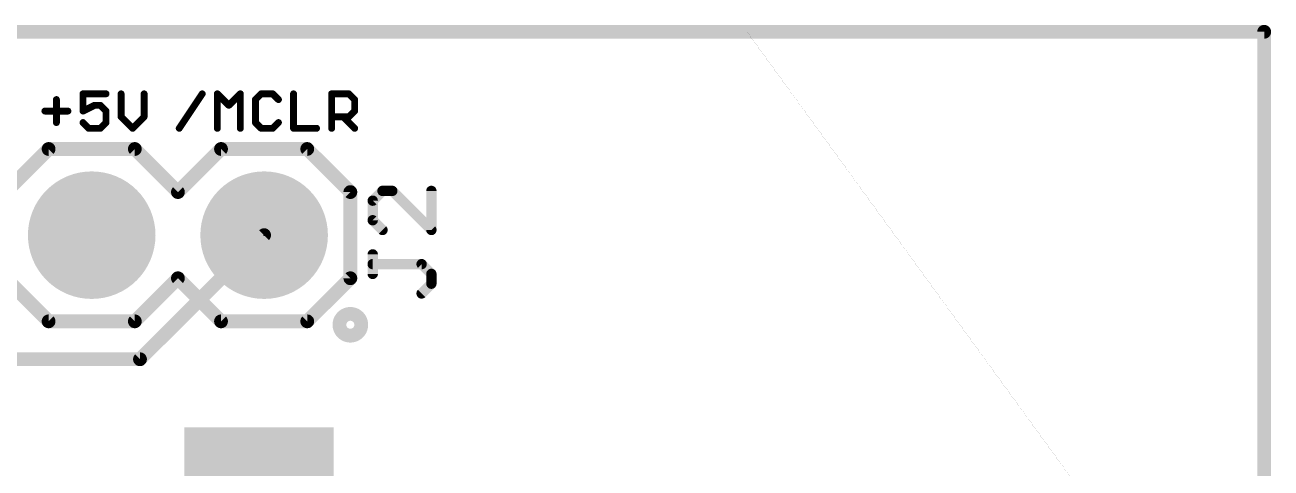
# Model space of a CAD drawing. Extents: x -1.2 to 42.7, y -0.2 to 19.4.
# Drawn here: x 24.31 to 42.67, y 12.82 to 19.35 of the extents above; entities that cross this region are included whole.
import ezdxf

# ---------------------------------------------------------------- set-up
doc = ezdxf.new("R2010")
doc.units = 0
for name, color, linetype in [('1', 12, 'CONTINUOUS'), ('121', 40, 'CONTINUOUS'), ('16', 132, 'CONTINUOUS'), ('17', 122, 'CONTINUOUS'), ('20', 53, 'CONTINUOUS'), ('21', 251, 'CONTINUOUS'), ('23', 53, 'CONTINUOUS'), ('51', 251, 'CONTINUOUS')]:
    doc.layers.add(name, color=color, linetype=linetype)

# ---------------------------------------------------------------- blocks, each defined once
blk = doc.blocks.new('RECT')
blk.add_solid([(-0.5, -0.5), (0.5, -0.5), (-0.5, 0.5), (0.5, 0.5)])
blk = doc.blocks.new('ROUNDP')
at = {"const_width": 0.5}
blk.add_lwpolyline([(0, -0.25, 1), (0, 0.25, 1), (0, -0.25)], format="xyb", dxfattribs=at)

msp = doc.modelspace()

# ---------------------------------------------------------------- linework, layer by layer
at = {"layer": '1', "const_width": 0.2032}
for points in [[(0, 19.2532), (42.5704, 19.2532)], [(42.5704, 19.2532), (42.5704, 0)]]:
    msp.add_lwpolyline(points, dxfattribs=at)
at = {"layer": '1', "const_width": 0.1016}
for points in [[(42.6212, 19.2532, 1), (42.5196, 19.2532)], [(42.5704, 19.2024, 1), (42.5704, 19.304)]]:
    msp.add_lwpolyline(points, format="xyb", dxfattribs=at)
at = {"layer": '121'}
for points, const_width in [([(25.5091, 18.3392), (25.1701, 18.3392)], 0.1016), ([(25.1701, 18.3392), (25.1701, 18.085)], 0.1016), ([(25.7315, 18.3392), (25.7315, 18.0003)], 0.1016), ([(26.0704, 18.0003), (26.0704, 18.3392)], 0.1016), ([(26.5875, 17.8308), (26.9265, 18.3392)], 0.1016), ([(27.1488, 17.8308), (27.1488, 18.3392)], 0.1016), ([(27.1488, 18.3392), (27.3183, 18.1698)], 0.1016), ([(27.3183, 18.1698), (27.4878, 18.3392)], 0.1016), ([(27.4878, 18.3392), (27.4878, 17.8308)], 0.1016), ([(27.7949, 18.3392), (27.7101, 18.2545)], 0.1016), ([(27.9644, 18.3392), (27.7949, 18.3392)], 0.1016), ([(28.0491, 18.2545), (27.9644, 18.3392)], 0.1016), ([(28.2715, 18.3392), (28.2715, 17.8308)], 0.1016), ([(28.8328, 17.8308), (28.8328, 18.3392)], 0.1016), ([(28.8328, 18.3392), (29.087, 18.3392)], 0.1016), ([(29.087, 18.3392), (29.1717, 18.2545)], 0.1016), ([(24.7783, 18.2545), (24.7783, 17.9155)], 0.1016), ([(25.1701, 18.085), (25.3396, 18.1698)], 0.1016), ([(25.3396, 18.1698), (25.4244, 18.1698)], 0.1016), ([(25.4244, 18.1698), (25.5091, 18.085)], 0.1016), ([(27.7101, 18.2545), (27.7101, 17.9155)], 0.1016), ([(29.1717, 18.2545), (29.1717, 18.085)], 0.1016), ([(24.6088, 18.085), (24.9478, 18.085)], 0.1016), ([(25.5091, 18.085), (25.5091, 17.9155)], 0.1016), ([(25.7315, 18.0003), (25.9009, 17.8308)], 0.1016), ([(25.9009, 17.8308), (26.0704, 18.0003)], 0.1016), ([(29.087, 18.0003), (28.8328, 18.0003)], 0.1016), ([(29.0022, 18.0003), (29.1717, 17.8308)], 0.1016), ([(29.1717, 18.085), (29.087, 18.0003)], 0.1016), ([(25.2549, 17.8308), (25.1701, 17.9155)], 0.1016), ([(25.4244, 17.8308), (25.2549, 17.8308)], 0.1016), ([(25.5091, 17.9155), (25.4244, 17.8308)], 0.1016), ([(27.7101, 17.9155), (27.7949, 17.8308)], 0.1016), ([(27.7949, 17.8308), (27.9644, 17.8308)], 0.1016), ([(27.9644, 17.8308), (28.0491, 17.9155)], 0.1016), ([(28.2715, 17.8308), (28.6104, 17.8308)], 0.1016), ([(29.5819, 16.9084), (29.4379, 16.7644)], 0.1524), ([(29.726, 16.9084), (29.5819, 16.9084)], 0.1524), ([(30.3022, 16.3322), (29.726, 16.9084)], 0.1524), ([(30.3022, 16.9084), (30.3022, 16.3322)], 0.1524), ([(29.4379, 16.7644), (29.4379, 16.4763)], 0.1524), ([(29.4379, 16.4763), (29.5819, 16.3322)], 0.1524), ([(29.4379, 15.6848), (29.4379, 15.9729)], 0.1524), ([(30.1581, 15.8289), (29.4379, 15.8289)], 0.1524), ([(30.3022, 15.6848), (30.1581, 15.8289)], 0.1524), ([(30.1581, 15.3967), (30.3022, 15.5407)], 0.1524), ([(30.3022, 15.5407), (30.3022, 15.6848)], 0.1524)]:
    msp.add_lwpolyline(points, dxfattribs=dict(at, const_width=const_width))
for points, const_width in [([(25.1701, 18.3646, 1), (25.1701, 18.3138)], 0.0508), ([(25.1955, 18.3392, 1), (25.1447, 18.3392)], 0.0508), ([(25.5091, 18.3138, 1), (25.5091, 18.3646)], 0.0508), ([(25.7569, 18.3392, 1), (25.7061, 18.3392)], 0.0508), ([(26.0958, 18.3392, 1), (26.045, 18.3392)], 0.0508), ([(26.9476, 18.3251, 1), (26.9053, 18.3533)], 0.0508), ([(27.1742, 18.3392, 1), (27.1234, 18.3392)], 0.0508), ([(27.1668, 18.3572, 1), (27.1309, 18.3213)], 0.0508), ([(27.5132, 18.3392, 1), (27.4624, 18.3392)], 0.0508), ([(27.5057, 18.3213, 1), (27.4698, 18.3572)], 0.0508), ([(27.7949, 18.3646, 1), (27.7949, 18.3138)], 0.0508), ([(27.8128, 18.3213, 1), (27.7769, 18.3572)], 0.0508), ([(27.9823, 18.3572, 1), (27.9464, 18.3213)], 0.0508), ([(27.9644, 18.3138, 1), (27.9644, 18.3646)], 0.0508), ([(28.2969, 18.3392, 1), (28.2461, 18.3392)], 0.0508), ([(28.8582, 18.3392, 1), (28.8074, 18.3392)], 0.0508), ([(28.8328, 18.3646, 1), (28.8328, 18.3138)], 0.0508), ([(29.1049, 18.3572, 1), (29.069, 18.3213)], 0.0508), ([(29.087, 18.3138, 1), (29.087, 18.3646)], 0.0508), ([(24.8037, 18.2545, 1), (24.7529, 18.2545)], 0.0508), ([(25.3396, 18.1952, 1), (25.3396, 18.1444)], 0.0508), ([(25.351, 18.147, 1), (25.3283, 18.1925)], 0.0508), ([(25.4423, 18.1877, 1), (25.4064, 18.1518)], 0.0508), ([(25.4244, 18.1444, 1), (25.4244, 18.1952)], 0.0508), ([(27.3003, 18.1877, 1), (27.3363, 18.1518)], 0.0508), ([(27.3003, 18.1518, 1), (27.3363, 18.1877)], 0.0508), ([(27.7355, 18.2545, 1), (27.6847, 18.2545)], 0.0508), ([(27.6922, 18.2725, 1), (27.7281, 18.2365)], 0.0508), ([(28.0311, 18.2365, 1), (28.0671, 18.2725)], 0.0508), ([(29.1971, 18.2545, 1), (29.1463, 18.2545)], 0.0508), ([(29.1538, 18.2365, 1), (29.1897, 18.2725)], 0.0508), ([(24.6088, 18.1104, 1), (24.6088, 18.0596)], 0.0508), ([(24.9478, 18.0596, 1), (24.9478, 18.1104)], 0.0508), ([(25.1447, 18.085, 1), (25.1955, 18.085)], 0.0508), ([(25.1588, 18.1077, 1), (25.1815, 18.0623)], 0.0508), ([(25.5345, 18.085, 1), (25.4837, 18.085)], 0.0508), ([(25.4911, 18.0671, 1), (25.5271, 18.103)], 0.0508), ([(25.7494, 18.0182, 1), (25.7135, 17.9823)], 0.0508), ([(25.7061, 18.0003, 1), (25.7569, 18.0003)], 0.0508), ([(26.045, 18.0003, 1), (26.0958, 18.0003)], 0.0508), ([(26.0884, 17.9823, 1), (26.0524, 18.0182)], 0.0508), ([(28.8328, 18.0257, 1), (28.8328, 17.9749)], 0.0508), ([(29.0202, 18.0182, 1), (28.9843, 17.9823)], 0.0508), ([(29.069, 18.0182, 1), (29.1049, 17.9823)], 0.0508), ([(29.087, 17.9749, 1), (29.087, 18.0257)], 0.0508), ([(29.1463, 18.085, 1), (29.1971, 18.085)], 0.0508), ([(29.1897, 18.0671, 1), (29.1538, 18.103)], 0.0508), ([(24.7529, 17.9155, 1), (24.8037, 17.9155)], 0.0508), ([(25.1881, 17.9335, 1), (25.1522, 17.8976)], 0.0508), ([(25.2549, 17.8562, 1), (25.2549, 17.8054)], 0.0508), ([(25.2369, 17.8128, 1), (25.2728, 17.8488)], 0.0508), ([(25.4064, 17.8488, 1), (25.4423, 17.8128)], 0.0508), ([(25.4244, 17.8054, 1), (25.4244, 17.8562)], 0.0508), ([(25.4837, 17.9155, 1), (25.5345, 17.9155)], 0.0508), ([(25.5271, 17.8976, 1), (25.4911, 17.9335)], 0.0508), ([(25.883, 17.8488, 1), (25.9189, 17.8128)], 0.0508), ([(25.883, 17.8128, 1), (25.9189, 17.8488)], 0.0508), ([(26.5664, 17.8449, 1), (26.6087, 17.8167)], 0.0508), ([(27.1234, 17.8308, 1), (27.1742, 17.8308)], 0.0508), ([(27.4624, 17.8308, 1), (27.5132, 17.8308)], 0.0508), ([(27.6847, 17.9155, 1), (27.7355, 17.9155)], 0.0508), ([(27.7281, 17.9335, 1), (27.6922, 17.8976)], 0.0508), ([(27.7949, 17.8562, 1), (27.7949, 17.8054)], 0.0508), ([(27.7769, 17.8128, 1), (27.8128, 17.8488)], 0.0508), ([(27.9464, 17.8488, 1), (27.9823, 17.8128)], 0.0508), ([(27.9644, 17.8054, 1), (27.9644, 17.8562)], 0.0508), ([(28.0671, 17.8976, 1), (28.0311, 17.9335)], 0.0508), ([(28.2715, 17.8562, 1), (28.2715, 17.8054)], 0.0508), ([(28.2461, 17.8308, 1), (28.2969, 17.8308)], 0.0508), ([(28.6104, 17.8054, 1), (28.6104, 17.8562)], 0.0508), ([(28.8074, 17.8308, 1), (28.8582, 17.8308)], 0.0508), ([(29.1538, 17.8128, 1), (29.1897, 17.8488)], 0.0508), ([(29.5819, 16.9465, 1), (29.5819, 16.8703)], 0.0762), ([(29.6089, 16.8815, 1), (29.555, 16.9354)], 0.0762), ([(29.7529, 16.9354, 1), (29.699, 16.8815)], 0.0762), ([(29.726, 16.8703, 1), (29.726, 16.9465)], 0.0762), ([(30.3403, 16.9084, 1), (30.2641, 16.9084)], 0.0762), ([(29.4109, 16.7913, 1), (29.4648, 16.7374)], 0.0762), ([(29.476, 16.7644, 1), (29.3998, 16.7644)], 0.0762), ([(29.4648, 16.5032, 1), (29.4109, 16.4493)], 0.0762), ([(29.3998, 16.4763, 1), (29.476, 16.4763)], 0.0762), ([(29.555, 16.3053, 1), (29.6089, 16.3591)], 0.0762), ([(30.2641, 16.3322, 1), (30.3403, 16.3322)], 0.0762), ([(30.2753, 16.3053, 1), (30.3291, 16.3591)], 0.0762), ([(29.476, 15.9729, 1), (29.3998, 15.9729)], 0.0762), ([(29.4379, 15.867, 1), (29.4379, 15.7908)], 0.0762), ([(30.1851, 15.8558, 1), (30.1312, 15.8019)], 0.0762), ([(30.1581, 15.7908, 1), (30.1581, 15.867)], 0.0762), ([(29.3998, 15.6848, 1), (29.476, 15.6848)], 0.0762), ([(30.3403, 15.6848, 1), (30.2641, 15.6848)], 0.0762), ([(30.2753, 15.6579, 1), (30.3291, 15.7117)], 0.0762), ([(30.3291, 15.5138, 1), (30.2753, 15.5677)], 0.0762), ([(30.1312, 15.4236, 1), (30.1851, 15.3697)], 0.0762), ([(30.2641, 15.5407, 1), (30.3403, 15.5407)], 0.0762), ([(29.1084, 14.7746, 1), (29.1084, 15.0958, 1), (29.1084, 14.7746)], 0.2032)]:
    msp.add_lwpolyline(points, format="xyb", dxfattribs=dict(at, const_width=const_width))
at = {"layer": '16', "const_width": 0.2032}
for points in [[(42.5704, 19.2532), (0, 19.2532)], [(42.5704, 0), (42.5704, 19.2532)], [(26.0096, 14.4272), (27.8384, 16.256)], [(19.9136, 14.4272), (26.0096, 14.4272)]]:
    msp.add_lwpolyline(points, dxfattribs=at)
at = {"layer": '16', "const_width": 0.1016}
for points in [[(42.6212, 19.2532, 1), (42.5196, 19.2532)], [(42.5704, 19.2024, 1), (42.5704, 19.304)], [(27.8743, 16.2201, 1), (27.8025, 16.2919)], [(25.9737, 14.4631, 1), (26.0455, 14.3913)], [(26.0096, 14.3764, 1), (26.0096, 14.478)]]:
    msp.add_lwpolyline(points, format="xyb", dxfattribs=at)
at = {"layer": '20', "const_width": 0.001}
for points in [[(34.9536, 19.25), (7.5464, 19.25)], [(36.1402, 17.6168), (34.9536, 19.25)], [(37.1306, 16.2536), (36.1402, 17.6168)], [(39.7647, 12.6272), (37.1306, 16.2536)]]:
    msp.add_lwpolyline(points, dxfattribs=at)
at = {"layer": '20', "const_width": 0.0005}
for points in [[(34.9538, 19.2501, 1), (34.9534, 19.2499)], [(34.9536, 19.2497, 1), (34.9536, 19.2503)], [(36.1404, 17.6169, 1), (36.14, 17.6166)], [(36.14, 17.6166, 1), (36.1404, 17.6169)], [(37.1308, 16.2537, 1), (37.1304, 16.2534)], [(37.1304, 16.2534, 1), (37.1308, 16.2537)]]:
    msp.add_lwpolyline(points, format="xyb", dxfattribs=at)
at = {"layer": '21', "const_width": 0.2032}
for points in [[(24.0284, 16.891), (24.6634, 17.526)], [(24.6634, 17.526), (25.9334, 17.526)], [(25.9334, 17.526), (26.5684, 16.891)], [(26.5684, 16.891), (27.2034, 17.526)], [(27.2034, 17.526), (28.4734, 17.526)], [(29.1084, 16.891), (28.4734, 17.526)], [(29.1084, 15.621), (29.1084, 16.891)], [(24.6634, 14.986), (24.0284, 15.621)], [(26.5684, 15.621), (25.9334, 14.986)], [(27.2034, 14.986), (26.5684, 15.621)], [(28.4734, 14.986), (29.1084, 15.621)], [(25.9334, 14.986), (24.6634, 14.986)], [(28.4734, 14.986), (27.2034, 14.986)]]:
    msp.add_lwpolyline(points, dxfattribs=at)
at = {"layer": '21', "const_width": 0.1016}
for points in [[(24.6634, 17.5768, 1), (24.6634, 17.4752)], [(24.6993, 17.4901, 1), (24.6275, 17.5619)], [(25.9693, 17.5619, 1), (25.8975, 17.4901)], [(25.9334, 17.4752, 1), (25.9334, 17.5768)], [(27.2034, 17.5768, 1), (27.2034, 17.4752)], [(27.2393, 17.4901, 1), (27.1675, 17.5619)], [(28.5093, 17.5619, 1), (28.4375, 17.4901)], [(28.4734, 17.4752, 1), (28.4734, 17.5768)], [(26.5325, 16.9269, 1), (26.6043, 16.8551)], [(26.5325, 16.8551, 1), (26.6043, 16.9269)], [(29.1592, 16.891, 1), (29.0576, 16.891)], [(29.0725, 16.8551, 1), (29.1443, 16.9269)], [(26.6043, 15.6569, 1), (26.5325, 15.5851)], [(26.6043, 15.5851, 1), (26.5325, 15.6569)], [(29.0576, 15.621, 1), (29.1592, 15.621)], [(29.1443, 15.5851, 1), (29.0725, 15.6569)], [(24.6634, 15.0368, 1), (24.6634, 14.9352)], [(24.6275, 14.9501, 1), (24.6993, 15.0219)], [(25.8975, 15.0219, 1), (25.9693, 14.9501)], [(25.9334, 14.9352, 1), (25.9334, 15.0368)], [(27.2034, 15.0368, 1), (27.2034, 14.9352)], [(27.1675, 14.9501, 1), (27.2393, 15.0219)], [(28.4375, 15.0219, 1), (28.5093, 14.9501)], [(28.4734, 14.9352, 1), (28.4734, 15.0368)]]:
    msp.add_lwpolyline(points, format="xyb", dxfattribs=at)
at = {"layer": '23'}
msp.add_point((27.8384, 16.256), dxfattribs=at)

# ---------------------------------------------------------------- block references
at = {"layer": '1', "xscale": 1.5, "yscale": 2.2, "rotation": 90}
msp.add_blockref('RECT', (27.7622, 12.6752), dxfattribs=at)
at = {"layer": '17', "xscale": 1.8796, "yscale": 1.8796, "rotation": 270}
for p in [(25.2984, 16.256), (25.2984, 16.256), (27.8384, 16.256), (27.8384, 16.256)]:
    msp.add_blockref('ROUNDP', p, dxfattribs=at)
at = {"layer": '51'}
for p, xscale, yscale, rotation in [((25.2984, 16.256), 0.508, 0.508, 180), ((27.8384, 16.256), 0.508, 0.508, 180), ((26.9122, 12.8002), 0.15, 0.5, 270), ((28.6122, 12.8002), 0.15, 0.5, 270)]:
    msp.add_blockref('RECT', p, dxfattribs=dict(at, xscale=xscale, yscale=yscale, rotation=rotation))

doc.saveas('drawing.dxf')
